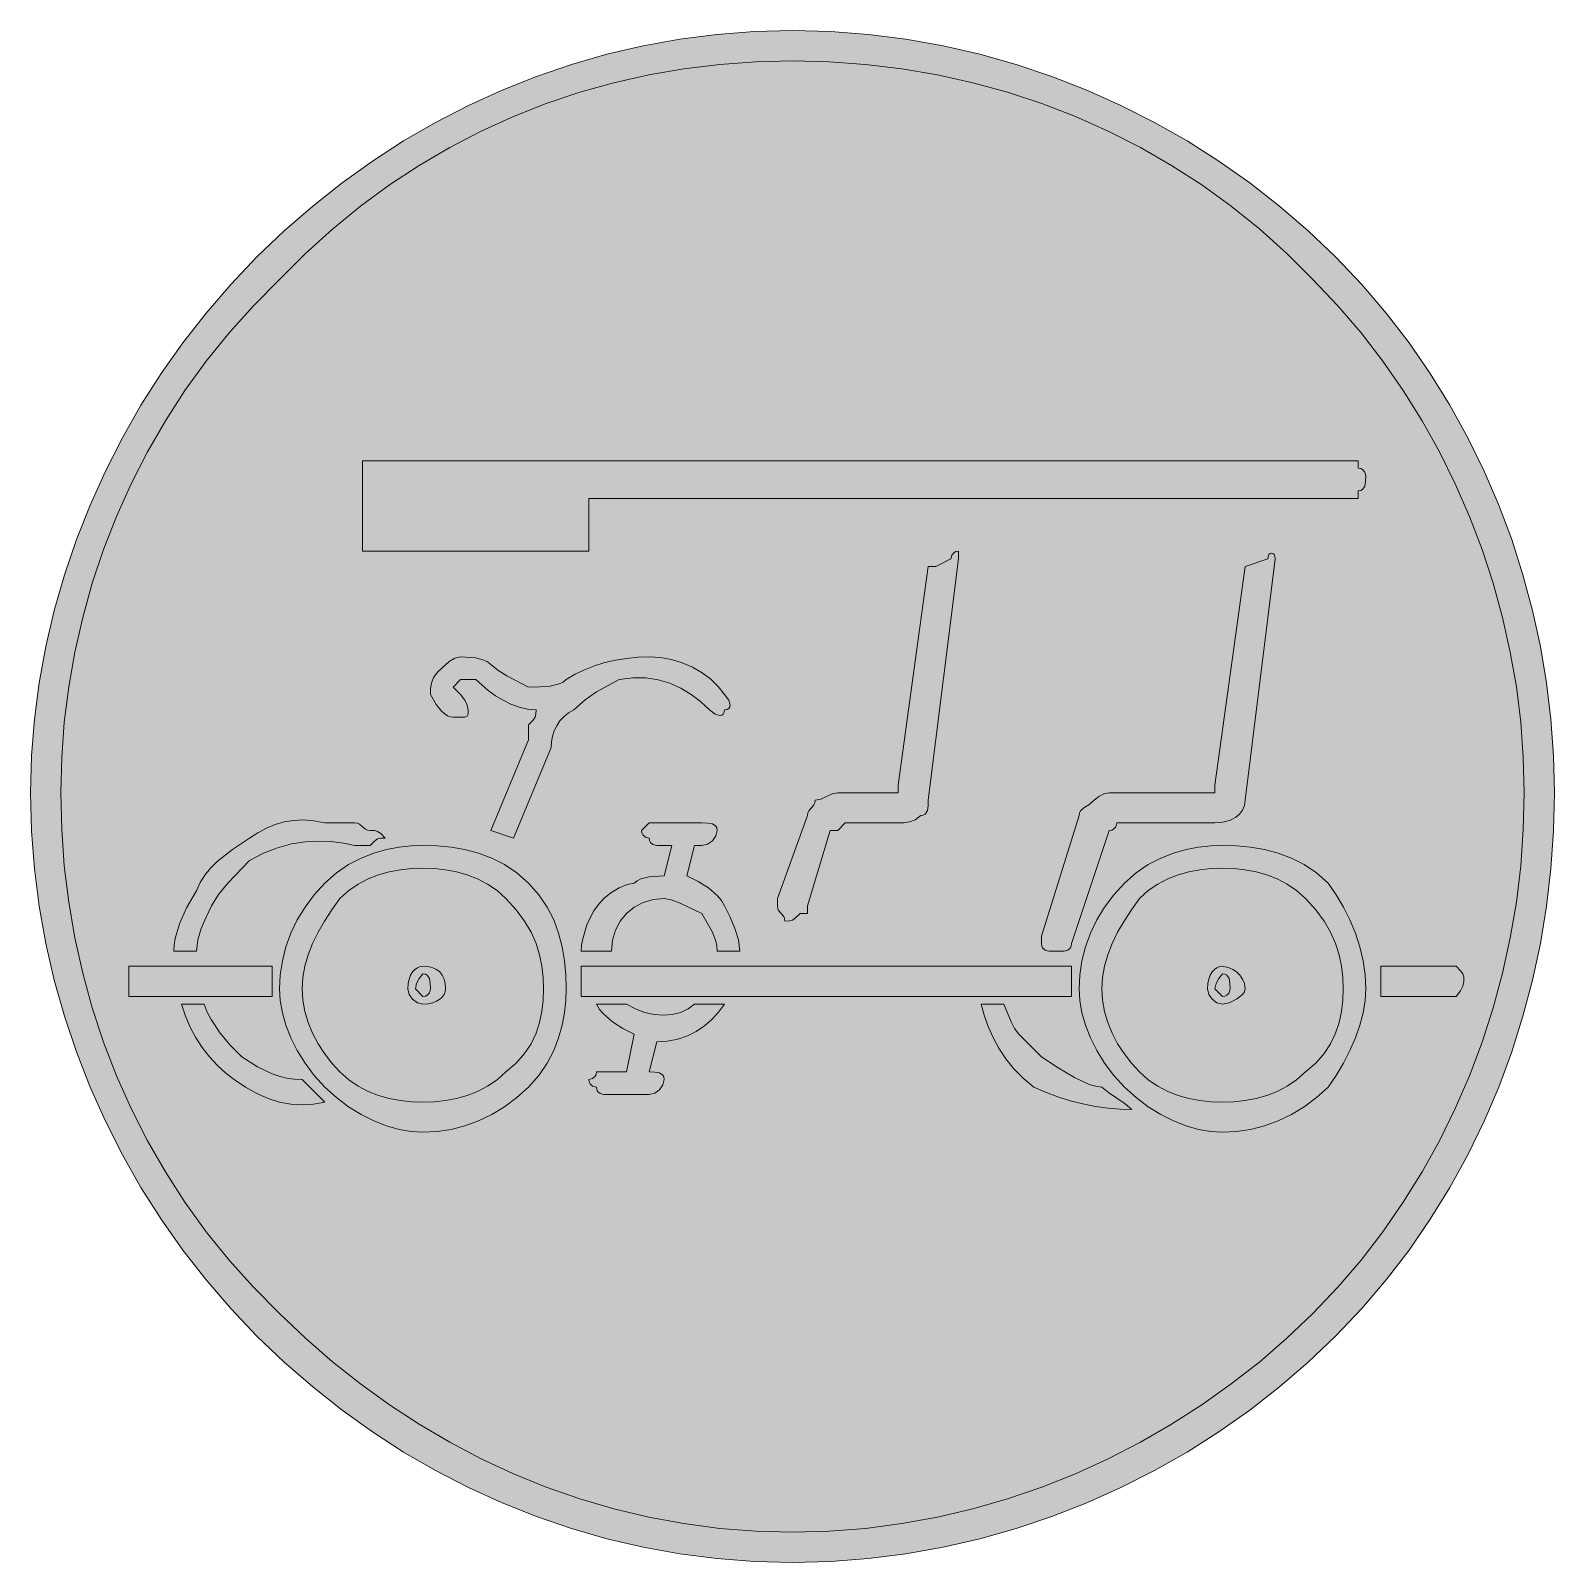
# Model space of a CAD drawing. Header units: metres. Extents: x 151 to 394, y 14 to 258.
import ezdxf

# ---------------------------------------------------------------- set-up
doc = ezdxf.new("R2010")
doc.units = ezdxf.units.M
for name, color, linetype, true_color in [('FILL_BLUE_0000FF', 7, 'Continuous', 0x0000ff), ('FILL_WHITE_FFFFFF', 7, 'Continuous', 0xffffff), ('STROKE_BLUE_0000FF', 7, 'Continuous', 0x0000ff), ('STROKE_WHITE_FFFFFF', 7, 'Continuous', 0xffffff)]:
    doc.layers.add(name, color=color, linetype=linetype, true_color=true_color)

msp = doc.modelspace()

# ---------------------------------------------------------------- hatches: boundary and pattern name
at = {"layer": 'FILL_BLUE_0000FF', "true_color": 0x0000ff}
h = msp.add_hatch(color=7, dxfattribs=at)
h.dxf.hatch_style = 1
h.paths.add_polyline_path([(388.81, 130.97), (388.39, 125.17), (387.7, 119.42), (386.74, 113.74), (385.51, 108.12), (384.01, 102.59), (382.26, 97.14), (380.25, 91.8), (377.99, 86.57), (375.47, 81.46), (372.71, 76.49), (369.71, 71.66), (366.47, 66.99), (363, 62.48), (359.29, 58.15), (355.35, 54), (351.2, 50.05), (346.87, 46.3), (342.36, 42.77), (337.69, 39.45), (332.86, 36.36), (327.89, 33.5), (322.78, 30.88), (317.55, 28.5), (312.21, 26.38), (306.76, 24.52), (301.23, 22.92), (295.61, 21.6), (289.93, 20.56), (284.18, 19.81), (278.38, 19.35), (272.55, 19.2), (266.73, 19.35), (260.97, 19.81), (255.28, 20.56), (249.67, 21.6), (244.15, 22.92), (238.72, 24.52), (233.38, 26.38), (228.15, 28.5), (223.03, 30.88), (218.03, 33.5), (213.16, 36.36), (208.42, 39.45), (203.83, 42.77), (199.38, 46.3), (195.08, 50.05), (190.95, 54), (186.8, 58.15), (182.91, 62.48), (179.27, 66.99), (175.89, 71.66), (172.78, 76.49), (169.92, 81.46), (167.33, 86.57), (165, 91.8), (162.94, 97.14), (161.15, 102.59), (159.63, 108.12), (158.38, 113.74), (157.41, 119.42), (156.71, 125.17), (156.29, 130.97), (156.15, 136.8), (156.29, 142.42), (156.71, 148.03), (157.41, 153.62), (158.38, 159.17), (159.63, 164.67), (161.15, 170.11), (162.94, 175.47), (165, 180.75), (167.33, 185.93), (169.92, 191), (172.78, 195.95), (175.89, 200.76), (179.27, 205.42), (182.91, 209.92), (186.8, 214.25), (190.95, 218.4), (195.08, 222.55), (199.38, 226.44), (203.83, 230.08), (208.42, 233.46), (213.16, 236.57), (218.03, 239.43), (223.03, 242.02), (228.15, 244.35), (233.38, 246.41), (238.72, 248.2), (244.15, 249.72), (249.67, 250.97), (255.28, 251.94), (260.97, 252.64), (266.73, 253.06), (272.55, 253.2), (278.38, 253.06), (284.18, 252.64), (289.93, 251.94), (295.61, 250.97), (301.23, 249.72), (306.76, 248.2), (312.21, 246.41), (317.55, 244.35), (322.78, 242.02), (327.89, 239.43), (332.86, 236.57), (337.69, 233.46), (342.36, 230.08), (346.87, 226.44), (351.2, 222.55), (355.35, 218.4), (359.29, 214.25), (363, 209.92), (366.47, 205.42), (369.71, 200.76), (372.71, 195.95), (375.47, 191), (377.99, 185.93), (380.25, 180.75), (382.26, 175.47), (384.01, 170.11), (385.51, 164.67), (386.74, 159.17), (387.7, 153.62), (388.39, 148.03), (388.81, 142.42), (388.95, 136.8), (388.81, 130.97)])
at = {"layer": 'FILL_WHITE_FFFFFF', "true_color": 0xffffff}
h = msp.add_hatch(color=7, dxfattribs=at)
h.dxf.hatch_style = 1
h.paths.add_polyline_path([(393.61, 130.74), (393.19, 124.72), (392.49, 118.75), (391.52, 112.84), (390.27, 107), (388.75, 101.24), (386.96, 95.57), (384.9, 90), (382.57, 84.55), (379.98, 79.21), (377.12, 74.02), (374.01, 68.96), (370.63, 64.06), (366.99, 59.33), (363.1, 54.77), (358.95, 50.4), (354.58, 46.24), (350.02, 42.31), (345.29, 38.61), (340.39, 35.16), (335.33, 31.95), (330.14, 28.99), (324.8, 26.29), (319.35, 23.85), (313.78, 21.68), (308.11, 19.78), (302.35, 18.16), (296.51, 16.82), (290.6, 15.77), (284.63, 15.01), (278.61, 14.55), (272.55, 14.4), (266.5, 14.55), (260.52, 15.01), (254.61, 15.77), (248.77, 16.82), (243.02, 18.16), (237.37, 19.78), (231.81, 21.68), (226.35, 23.85), (221.01, 26.29), (215.78, 28.99), (210.69, 31.95), (205.72, 35.16), (200.9, 38.61), (196.23, 42.31), (191.71, 46.24), (187.35, 50.4), (183.19, 54.77), (179.26, 59.33), (175.56, 64.06), (172.11, 68.96), (168.9, 74.02), (165.94, 79.21), (163.24, 84.55), (160.8, 90), (158.63, 95.57), (156.73, 101.24), (155.11, 107), (153.77, 112.84), (152.72, 118.75), (151.96, 124.72), (151.5, 130.74), (151.35, 136.8), (151.5, 142.65), (151.96, 148.48), (152.72, 154.29), (153.77, 160.07), (155.11, 165.79), (156.73, 171.46), (158.63, 177.05), (160.8, 182.55), (163.24, 187.95), (165.94, 193.25), (168.9, 198.42), (172.11, 203.46), (175.56, 208.34), (179.26, 213.07), (183.19, 217.63), (187.35, 222), (191.71, 226.16), (196.23, 230.09), (200.9, 233.79), (205.72, 237.24), (210.69, 240.45), (215.78, 243.41), (221.01, 246.11), (226.35, 248.55), (231.81, 250.72), (237.37, 252.62), (243.02, 254.24), (248.77, 255.58), (254.61, 256.63), (260.52, 257.39), (266.5, 257.85), (272.55, 258), (278.61, 257.85), (284.63, 257.39), (290.6, 256.63), (296.51, 255.58), (302.35, 254.24), (308.11, 252.62), (313.78, 250.72), (319.35, 248.55), (324.8, 246.11), (330.14, 243.41), (335.33, 240.45), (340.39, 237.24), (345.29, 233.79), (350.02, 230.09), (354.58, 226.16), (358.95, 222), (363.1, 217.63), (366.99, 213.07), (370.63, 208.34), (374.01, 203.46), (377.12, 198.42), (379.98, 193.25), (382.57, 187.95), (384.9, 182.55), (386.96, 177.05), (388.75, 171.46), (390.27, 165.79), (391.52, 160.07), (392.49, 154.29), (393.19, 148.48), (393.61, 142.65), (393.75, 136.8), (393.61, 130.74)])
h = msp.add_hatch(color=7, dxfattribs=at)
h.dxf.hatch_style = 1
h.paths.add_polyline_path([(240.15, 183.6), (240.15, 175.2), (204.15, 175.2), (204.15, 189.6), (361.35, 189.6), (362.55, 189.6), (362.55, 188.4), (362.95, 188.35), (363.24, 188.21), (363.6, 187.8), (363.75, 187.2), (363.73, 186.32), (363.6, 185.55), (363.24, 185.01), (362.95, 184.85), (362.55, 184.8), (362.55, 183.6), (361.35, 183.6), (240.15, 183.6)])
h = msp.add_hatch(color=7, dxfattribs=at)
h.dxf.hatch_style = 1
h.paths.add_polyline_path([(288.15, 136.8), (289.35, 136.8), (289.35, 138), (294.15, 172.8), (295.35, 172.8), (297.75, 174), (297.9, 174.6), (298.26, 175.01), (298.55, 175.15), (298.95, 175.2), (298.95, 174), (294.15, 135.6), (294.13, 134.72), (294, 133.95), (293.64, 133.41), (293.35, 133.25), (292.95, 133.2), (292.05, 132.51), (291.15, 132.15), (290.25, 132.02), (289.35, 132), (280.95, 132), (279.75, 130.8), (278.55, 130.8), (274.95, 118.8), (274.95, 117.6), (273.75, 117.6), (273.04, 116.91), (272.55, 116.55), (272.06, 116.42), (271.35, 116.4), (271.3, 116.8), (271.16, 117.11), (270.75, 117.6), (270.34, 118.09), (270.2, 118.4), (270.15, 118.8), (270.15, 120), (274.95, 133.2), (275, 133.6), (275.14, 133.91), (275.55, 134.4), (275.96, 134.89), (276.1, 135.2), (276.15, 135.6), (277.05, 135.79), (277.95, 136.2), (278.85, 136.61), (279.75, 136.8), (288.15, 136.8)])
h = msp.add_hatch(color=7, dxfattribs=at)
h.dxf.hatch_style = 1
h.paths.add_polyline_path([(324.15, 132), (324, 131.4), (323.64, 130.99), (323.35, 130.85), (322.95, 130.8), (316.95, 112.8), (316.9, 112.4), (316.76, 112.11), (316.35, 111.75), (315.75, 111.6), (313.35, 111.6), (312.75, 111.75), (312.34, 112.11), (312.2, 112.4), (312.15, 112.8), (312.15, 114), (318.15, 133.2), (318.2, 133.6), (318.36, 133.91), (318.9, 134.4), (319.67, 134.89), (320.55, 135.6), (321.3, 136.2), (322.07, 136.61), (322.95, 136.8), (338.55, 136.8), (339.75, 136.8), (339.75, 138), (344.55, 172.8), (348.15, 174), (348.2, 174.39), (348.34, 174.67), (348.53, 174.84), (348.75, 174.9), (348.97, 174.84), (349.16, 174.67), (349.3, 174.39), (349.35, 174), (344.55, 135.6), (344.44, 134.76), (344.14, 134.02), (343.66, 133.41), (343.05, 132.9), (342.32, 132.51), (341.51, 132.22), (340.65, 132.06), (339.75, 132), (324.15, 132)])
h = msp.add_hatch(color=7, dxfattribs=at)
h.dxf.hatch_style = 1
h.paths.add_polyline_path([(220.95, 154.8), (219.75, 154.8), (218.55, 153.6), (219.75, 152.4), (220.44, 151.52), (220.8, 150.75), (220.95, 150), (220.93, 149.31), (220.8, 148.95), (220.44, 148.82), (219.75, 148.8), (218.55, 148.8), (218.1, 148.86), (217.65, 149.02), (216.75, 149.7), (215.85, 150.82), (214.95, 152.4), (214.97, 153.3), (215.1, 154.2), (215.46, 155.1), (216.15, 156), (217.95, 157.65), (218.85, 158.19), (219.75, 158.4), (222.15, 158.25), (223.46, 157.89), (224.05, 157.6), (224.55, 157.2), (225.66, 156.3), (227.1, 155.4), (230.55, 153.6), (232.33, 153.62), (234, 153.75), (235.44, 154.11), (236.05, 154.4), (236.55, 154.8), (237.95, 155.64), (239.46, 156.37), (241.04, 156.99), (242.7, 157.5), (244.41, 157.89), (246.17, 158.17), (247.95, 158.34), (249.75, 158.4), (251.55, 158.29), (253.31, 157.97), (255.02, 157.45), (256.65, 156.75), (258.16, 155.88), (259.54, 154.86), (260.74, 153.69), (261.75, 152.4), (262.42, 151.52), (262.65, 150.75), (262.59, 150.44), (262.42, 150.21), (262.14, 150.05), (261.75, 150), (261.7, 149.61), (261.54, 149.32), (261.31, 149.16), (261, 149.1), (260.23, 149.32), (259.35, 150), (257.94, 151.29), (256.42, 152.44), (254.79, 153.42), (253.05, 154.2), (251.19, 154.76), (249.22, 155.06), (247.14, 155.09), (244.95, 154.8), (241.35, 152.85), (239.55, 151.59), (237.75, 150), (236.91, 149.5), (236.17, 148.89), (235.56, 148.21), (235.05, 147.45), (234.66, 146.64), (234.37, 145.78), (234.21, 144.9), (234.15, 144), (228.15, 129.6), (224.55, 130.8), (230.55, 145.2), (230.55, 147.6), (231.24, 148.31), (231.6, 148.8), (231.73, 149.29), (231.75, 150), (230.4, 150.11), (229.07, 150.41), (227.76, 150.89), (226.5, 151.5), (225.29, 152.23), (224.16, 153.04), (222.15, 154.8), (220.95, 154.8)])
h = msp.add_hatch(color=7, dxfattribs=at)
h.dxf.hatch_style = 1
h.paths.add_polyline_path([(201.1, 128.79), (199.14, 129.04), (197.11, 129.12), (195, 129), (192.84, 128.66), (190.63, 128.06), (188.4, 127.19), (186.15, 126), (182.7, 122.4), (181.26, 120.6), (180.15, 118.8), (179.27, 117), (178.5, 115.2), (177.96, 113.4), (177.75, 111.6), (174.15, 111.6), (174.21, 112.55), (174.37, 113.61), (175.05, 115.95), (176.17, 118.52), (177.75, 121.2), (178.31, 122.5), (179.06, 123.69), (179.99, 124.81), (181.05, 125.85), (183.49, 127.78), (186.15, 129.6), (187.5, 130.44), (188.87, 131.16), (190.26, 131.73), (191.7, 132.15), (193.19, 132.4), (194.76, 132.47), (196.4, 132.34), (198.15, 132), (202.95, 132), (203.35, 131.95), (203.66, 131.81), (204.15, 131.4), (204.64, 130.99), (204.95, 130.85), (205.35, 130.8), (206.06, 130.78), (206.55, 130.65), (207.04, 130.29), (207.75, 129.6), (207.04, 129.58), (206.55, 129.45), (206.06, 129.09), (205.35, 128.4), (202.95, 128.4), (201.1, 128.79)])
h = msp.add_hatch(color=7, dxfattribs=at)
h.dxf.hatch_style = 1
h.paths.add_polyline_path([(257.53, 122.68), (259.2, 121.65), (260.64, 120.39), (261.25, 119.65), (261.75, 118.8), (262.63, 117), (263.4, 115.2), (263.94, 113.4), (264.15, 111.6), (260.55, 111.6), (260.5, 112.45), (260.34, 113.21), (259.8, 114.6), (258.15, 117.6), (254.7, 119.25), (253.26, 119.79), (252.15, 120), (250.41, 119.84), (248.81, 119.36), (247.38, 118.61), (246.15, 117.6), (245.14, 116.37), (244.39, 114.94), (243.91, 113.34), (243.75, 111.6), (238.95, 111.6), (239.01, 112.55), (239.17, 113.59), (239.85, 115.8), (240.36, 116.92), (240.97, 118.01), (241.71, 119.05), (242.55, 120), (243.64, 120.88), (244.95, 121.65), (246.26, 122.19), (247.35, 122.4), (247.85, 122.8), (248.44, 123.09), (249.75, 123.45), (252.15, 123.6), (253.35, 128.4), (250.95, 128.4), (250.35, 128.55), (249.94, 128.91), (249.8, 129.2), (249.75, 129.6), (249.15, 129.75), (248.74, 130.11), (248.6, 130.4), (248.55, 130.8), (249.75, 132), (250.95, 132), (258.15, 132), (259.03, 131.98), (259.8, 131.85), (260.34, 131.49), (260.5, 131.2), (260.55, 130.8), (260.34, 129.92), (259.8, 129.15), (259.03, 128.61), (258.15, 128.4), (256.95, 128.4), (255.75, 123.6), (257.53, 122.68)])
h = msp.add_hatch(color=7, dxfattribs=at)
h.dxf.hatch_style = 1
h.paths.add_polyline_path([(236.29, 101.81), (235.92, 99.82), (235.35, 97.8), (234.56, 95.78), (233.51, 93.79), (232.19, 91.85), (230.55, 90), (228.7, 88.31), (226.74, 86.85), (224.71, 85.61), (222.6, 84.6), (220.44, 83.81), (218.23, 83.25), (216, 82.91), (213.75, 82.8), (211.9, 82.91), (209.96, 83.25), (207.97, 83.81), (205.95, 84.6), (203.93, 85.61), (201.94, 86.85), (200, 88.31), (198.15, 90), (196.46, 91.85), (195, 93.79), (193.76, 95.78), (192.75, 97.8), (191.96, 99.82), (191.4, 101.81), (191.06, 103.75), (190.95, 105.6), (191.06, 107.85), (191.4, 110.08), (191.96, 112.29), (192.75, 114.45), (193.76, 116.56), (195, 118.59), (196.46, 120.55), (198.15, 122.4), (200, 124.04), (201.94, 125.36), (203.93, 126.41), (205.95, 127.2), (207.97, 127.77), (209.96, 128.14), (211.9, 128.34), (213.75, 128.4), (216, 128.34), (218.23, 128.14), (220.44, 127.77), (222.6, 127.2), (224.71, 126.41), (226.74, 125.36), (228.7, 124.04), (230.55, 122.4), (232.19, 120.55), (233.51, 118.59), (234.56, 116.56), (235.35, 114.45), (235.92, 112.29), (236.29, 110.08), (236.49, 107.85), (236.55, 105.6), (236.49, 103.75), (236.29, 101.81)])
h.paths.add_polyline_path([(232.69, 109.2), (232.32, 111), (231.75, 112.8), (230.96, 114.6), (229.91, 116.4), (228.59, 118.2), (226.95, 120), (225.55, 121.24), (224.04, 122.27), (222.46, 123.1), (220.8, 123.75), (219.09, 124.23), (217.33, 124.56), (215.55, 124.74), (213.75, 124.8), (211.95, 124.74), (210.17, 124.56), (208.41, 124.23), (206.7, 123.75), (205.04, 123.1), (203.46, 122.27), (201.95, 121.24), (200.55, 120), (199.26, 118.2), (198.09, 116.4), (197.07, 114.6), (196.2, 112.8), (195.5, 111), (194.98, 109.2), (194.66, 107.4), (194.55, 105.6), (194.66, 103.8), (194.98, 102.02), (195.5, 100.26), (196.2, 98.55), (197.07, 96.89), (198.09, 95.31), (199.26, 93.8), (200.55, 92.4), (201.95, 91.16), (203.46, 90.13), (205.04, 89.3), (206.7, 88.65), (208.41, 88.17), (210.17, 87.84), (211.95, 87.66), (213.75, 87.6), (215.55, 87.66), (217.33, 87.84), (219.09, 88.17), (220.8, 88.65), (222.46, 89.3), (224.04, 90.13), (225.55, 91.16), (226.95, 92.4), (228.59, 93.8), (229.91, 95.31), (230.96, 96.89), (231.75, 98.55), (232.32, 100.26), (232.69, 102.02), (232.89, 103.8), (232.95, 105.6), (232.89, 107.4), (232.69, 109.2)], flags=16)
h = msp.add_hatch(color=7, dxfattribs=at)
h.dxf.hatch_style = 1
h.paths.add_polyline_path([(363.32, 101.81), (362.8, 99.82), (362.1, 97.8), (361.23, 95.78), (360.21, 93.79), (359.04, 91.85), (357.75, 90), (355.9, 88.31), (353.94, 86.85), (351.91, 85.61), (349.8, 84.6), (347.64, 83.81), (345.43, 83.25), (343.2, 82.91), (340.95, 82.8), (339.1, 82.91), (337.16, 83.25), (335.17, 83.81), (333.15, 84.6), (331.13, 85.61), (329.14, 86.85), (327.2, 88.31), (325.35, 90), (323.66, 91.85), (322.2, 93.79), (320.96, 95.78), (319.95, 97.8), (319.16, 99.82), (318.6, 101.81), (318.26, 103.75), (318.15, 105.6), (318.26, 107.85), (318.6, 110.08), (319.16, 112.29), (319.95, 114.45), (320.96, 116.56), (322.2, 118.59), (323.66, 120.55), (325.35, 122.4), (327.2, 124.04), (329.14, 125.36), (331.13, 126.41), (333.15, 127.2), (335.17, 127.77), (337.16, 128.14), (339.1, 128.34), (340.95, 128.4), (343.2, 128.34), (345.43, 128.14), (347.64, 127.77), (349.8, 127.2), (351.91, 126.41), (353.94, 125.36), (355.9, 124.04), (357.75, 122.4), (359.04, 120.55), (360.21, 118.59), (361.23, 116.56), (362.1, 114.45), (362.8, 112.29), (363.32, 110.08), (363.64, 107.85), (363.75, 105.6), (363.64, 103.75), (363.32, 101.81)])
h.paths.add_polyline_path([(359.89, 109.2), (359.52, 111), (358.95, 112.8), (358.16, 114.6), (357.11, 116.4), (355.79, 118.2), (354.15, 120), (352.75, 121.24), (351.24, 122.27), (349.66, 123.1), (348, 123.75), (346.29, 124.23), (344.53, 124.56), (342.75, 124.74), (340.95, 124.8), (339.15, 124.74), (337.37, 124.56), (335.61, 124.23), (333.9, 123.75), (332.24, 123.1), (330.66, 122.27), (329.15, 121.24), (327.75, 120), (326.46, 118.2), (325.29, 116.4), (324.27, 114.6), (323.4, 112.8), (322.7, 111), (322.18, 109.2), (321.86, 107.4), (321.75, 105.6), (321.86, 103.8), (322.18, 102.02), (322.7, 100.26), (323.4, 98.55), (324.27, 96.89), (325.29, 95.31), (326.46, 93.8), (327.75, 92.4), (329.15, 91.16), (330.66, 90.13), (332.24, 89.3), (333.9, 88.65), (335.61, 88.17), (337.37, 87.84), (339.15, 87.66), (340.95, 87.6), (342.75, 87.66), (344.53, 87.84), (346.29, 88.17), (348, 88.65), (349.66, 89.3), (351.24, 90.13), (352.75, 91.16), (354.15, 92.4), (355.79, 93.8), (357.11, 95.31), (358.16, 96.89), (358.95, 98.55), (359.52, 100.26), (359.89, 102.02), (360.09, 103.8), (360.15, 105.6), (360.09, 107.4), (359.89, 109.2)], flags=16)
h = msp.add_hatch(color=7, dxfattribs=at)
h.dxf.hatch_style = 1
h.paths.add_polyline_path([(189.75, 104.4), (169.35, 104.4), (168.15, 104.4), (166.95, 104.4), (166.95, 106.8), (166.95, 109.2), (169.35, 109.2), (189.75, 109.2), (189.75, 104.4)])
h = msp.add_hatch(color=7, dxfattribs=at)
h.dxf.hatch_style = 1
h.paths.add_polyline_path([(217.12, 104.72), (216.84, 104.31), (216.45, 103.95), (215.94, 103.64), (215.32, 103.41), (214.59, 103.25), (213.75, 103.2), (212.87, 103.41), (212.1, 103.95), (211.56, 104.72), (211.35, 105.6), (211.4, 106.44), (211.56, 107.17), (211.79, 107.79), (212.1, 108.3), (212.46, 108.69), (212.87, 108.97), (213.3, 109.14), (213.75, 109.2), (214.59, 109.14), (215.32, 108.97), (215.94, 108.69), (216.45, 108.3), (216.84, 107.79), (217.12, 107.17), (217.29, 106.44), (217.35, 105.6), (217.29, 105.15), (217.12, 104.72)])
h.paths.add_polyline_path([(214.8, 107.25), (214.44, 107.79), (214.15, 107.95), (213.75, 108), (213.15, 107.25), (212.74, 106.48), (212.55, 105.6), (213.75, 104.4), (214.15, 104.45), (214.44, 104.59), (214.8, 105), (214.95, 105.6), (214.93, 106.48), (214.8, 107.25)], flags=16)
h = msp.add_hatch(color=7, dxfattribs=at)
h.dxf.hatch_style = 1
h.paths.add_polyline_path([(316.95, 104.4), (238.95, 104.4), (238.95, 109.2), (316.95, 109.2), (316.95, 104.4)])
h = msp.add_hatch(color=7, dxfattribs=at)
h.dxf.hatch_style = 1
h.paths.add_polyline_path([(344.16, 104.72), (343.2, 103.95), (342.02, 103.41), (340.95, 103.2), (340.07, 103.41), (339.3, 103.95), (338.76, 104.72), (338.55, 105.6), (338.6, 106.44), (338.76, 107.17), (338.99, 107.79), (339.3, 108.3), (339.66, 108.69), (340.07, 108.97), (340.5, 109.14), (340.95, 109.2), (342.02, 108.97), (342.62, 108.69), (343.2, 108.3), (343.73, 107.79), (344.16, 107.17), (344.44, 106.44), (344.55, 105.6), (344.44, 105.15), (344.16, 104.72)])
h.paths.add_polyline_path([(342, 107.25), (341.64, 107.79), (341.35, 107.95), (340.95, 108), (340.35, 107.25), (339.94, 106.48), (339.75, 105.6), (340.95, 104.4), (341.35, 104.45), (341.64, 104.59), (342, 105), (342.15, 105.6), (342.13, 106.48), (342, 107.25)], flags=16)
h = msp.add_hatch(color=7, dxfattribs=at)
h.dxf.hatch_style = 1
h.paths.add_polyline_path([(375.75, 109.2), (378.15, 109.2), (378.84, 108.49), (379.2, 108), (379.33, 107.51), (379.35, 106.8), (379.2, 106.05), (378.84, 105.28), (378.15, 104.4), (376.95, 104.4), (375.75, 104.4), (366.15, 104.4), (366.15, 109.2), (375.75, 109.2)])
h = msp.add_hatch(color=7, dxfattribs=at)
h.dxf.hatch_style = 1
h.paths.add_polyline_path([(198.15, 87.6), (196.35, 87.26), (194.55, 87.15), (192.75, 87.26), (190.95, 87.6), (189.15, 88.16), (187.35, 88.95), (185.55, 89.96), (183.75, 91.2), (182.4, 92.21), (181.09, 93.41), (179.83, 94.79), (178.65, 96.3), (177.59, 97.93), (176.66, 99.64), (175.91, 101.4), (175.35, 103.2), (178.95, 103.2), (179.45, 101.9), (180.06, 100.71), (181.5, 98.55), (183.17, 96.62), (184.95, 94.8), (187.46, 93.22), (189.75, 92.1), (190.88, 91.71), (192.04, 91.42), (193.25, 91.26), (194.55, 91.2), (198.15, 87.6)])
h = msp.add_hatch(color=7, dxfattribs=at)
h.dxf.hatch_style = 1
h.paths.add_polyline_path([(260.79, 101.91), (259.72, 100.74), (258.54, 99.72), (257.25, 98.85), (255.84, 98.15), (254.32, 97.63), (252.69, 97.31), (250.95, 97.2), (249.75, 92.4), (250.63, 92.38), (251.4, 92.25), (251.94, 91.89), (252.1, 91.6), (252.15, 91.2), (251.94, 90.32), (251.4, 89.55), (250.63, 89.01), (249.75, 88.8), (242.55, 88.8), (241.95, 88.95), (241.54, 89.31), (241.4, 89.6), (241.35, 90), (240.75, 90.15), (240.34, 90.51), (240.2, 90.8), (240.15, 91.2), (240.75, 91.35), (241.16, 91.71), (241.3, 92), (241.35, 92.4), (242.55, 92.4), (246.15, 92.4), (247.35, 98.4), (245.57, 99.32), (243.9, 100.35), (242.46, 101.61), (241.85, 102.35), (241.35, 103.2), (246.15, 103.2), (247.55, 102.41), (249.02, 101.85), (250.52, 101.51), (252, 101.4), (253.43, 101.51), (254.76, 101.85), (255.94, 102.41), (256.95, 103.2), (261.75, 103.2), (260.79, 101.91)])
h = msp.add_hatch(color=7, dxfattribs=at)
h.dxf.hatch_style = 1
h.paths.add_polyline_path([(306.15, 103.2), (307.35, 100.35), (307.84, 99.32), (308.55, 98.4), (312.15, 94.8), (314.83, 93.04), (317.4, 91.5), (319.74, 90.41), (320.8, 90.11), (321.75, 90), (322.84, 89.1), (324.15, 88.2), (325.46, 87.3), (326.55, 86.4), (324.7, 86.46), (322.76, 86.62), (320.77, 86.91), (318.75, 87.3), (316.73, 87.81), (314.74, 88.43), (312.8, 89.16), (310.95, 90), (309.26, 91.4), (307.78, 92.91), (306.5, 94.49), (305.4, 96.15), (304.47, 97.86), (303.69, 99.62), (303.06, 101.4), (302.55, 103.2), (306.15, 103.2)])

# ---------------------------------------------------------------- linework, layer by layer
at = {"layer": 'FILL_BLUE_0000FF', "lineweight": 0, "true_color": 0x0000ff}
msp.add_lwpolyline([(388.81, 130.97), (388.39, 125.17), (387.7, 119.42), (386.74, 113.74), (385.51, 108.12), (384.01, 102.59), (382.26, 97.14), (380.25, 91.8), (377.99, 86.57), (375.47, 81.46), (372.71, 76.49), (369.71, 71.66), (366.47, 66.99), (363, 62.48), (359.29, 58.15), (355.35, 54), (351.2, 50.05), (346.87, 46.3), (342.36, 42.77), (337.69, 39.45), (332.86, 36.36), (327.89, 33.5), (322.78, 30.88), (317.55, 28.5), (312.21, 26.38), (306.76, 24.52), (301.23, 22.92), (295.61, 21.6), (289.93, 20.56), (284.18, 19.81), (278.38, 19.35), (272.55, 19.2), (266.73, 19.35), (260.97, 19.81), (255.28, 20.56), (249.67, 21.6), (244.15, 22.92), (238.72, 24.52), (233.38, 26.38), (228.15, 28.5), (223.03, 30.88), (218.03, 33.5), (213.16, 36.36), (208.42, 39.45), (203.83, 42.77), (199.38, 46.3), (195.08, 50.05), (190.95, 54), (186.8, 58.15), (182.91, 62.48), (179.27, 66.99), (175.89, 71.66), (172.78, 76.49), (169.92, 81.46), (167.33, 86.57), (165, 91.8), (162.94, 97.14), (161.15, 102.59), (159.63, 108.12), (158.38, 113.74), (157.41, 119.42), (156.71, 125.17), (156.29, 130.97), (156.15, 136.8), (156.29, 142.42), (156.71, 148.03), (157.41, 153.62), (158.38, 159.17), (159.63, 164.67), (161.15, 170.11), (162.94, 175.47), (165, 180.75), (167.33, 185.93), (169.92, 191), (172.78, 195.95), (175.89, 200.76), (179.27, 205.42), (182.91, 209.92), (186.8, 214.25), (190.95, 218.4), (195.08, 222.55), (199.38, 226.44), (203.83, 230.08), (208.42, 233.46), (213.16, 236.57), (218.03, 239.43), (223.03, 242.02), (228.15, 244.35), (233.38, 246.41), (238.72, 248.2), (244.15, 249.72), (249.67, 250.97), (255.28, 251.94), (260.97, 252.64), (266.73, 253.06), (272.55, 253.2), (278.38, 253.06), (284.18, 252.64), (289.93, 251.94), (295.61, 250.97), (301.23, 249.72), (306.76, 248.2), (312.21, 246.41), (317.55, 244.35), (322.78, 242.02), (327.89, 239.43), (332.86, 236.57), (337.69, 233.46), (342.36, 230.08), (346.87, 226.44), (351.2, 222.55), (355.35, 218.4), (359.29, 214.25), (363, 209.92), (366.47, 205.42), (369.71, 200.76), (372.71, 195.95), (375.47, 191), (377.99, 185.93), (380.25, 180.75), (382.26, 175.47), (384.01, 170.11), (385.51, 164.67), (386.74, 159.17), (387.7, 153.62), (388.39, 148.03), (388.81, 142.42), (388.95, 136.8)], close=True, dxfattribs=at)
at = {"layer": 'FILL_WHITE_FFFFFF', "lineweight": 0, "true_color": 0xffffff}
for points in [[(393.61, 130.74), (393.19, 124.72), (392.49, 118.75), (391.52, 112.84), (390.27, 107), (388.75, 101.24), (386.96, 95.57), (384.9, 90), (382.57, 84.55), (379.98, 79.21), (377.12, 74.02), (374.01, 68.96), (370.63, 64.06), (366.99, 59.33), (363.1, 54.77), (358.95, 50.4), (354.58, 46.24), (350.02, 42.31), (345.29, 38.61), (340.39, 35.16), (335.33, 31.95), (330.14, 28.99), (324.8, 26.29), (319.35, 23.85), (313.78, 21.68), (308.11, 19.78), (302.35, 18.16), (296.51, 16.82), (290.6, 15.77), (284.63, 15.01), (278.61, 14.55), (272.55, 14.4), (266.5, 14.55), (260.52, 15.01), (254.61, 15.77), (248.77, 16.82), (243.02, 18.16), (237.37, 19.78), (231.81, 21.68), (226.35, 23.85), (221.01, 26.29), (215.78, 28.99), (210.69, 31.95), (205.72, 35.16), (200.9, 38.61), (196.23, 42.31), (191.71, 46.24), (187.35, 50.4), (183.19, 54.77), (179.26, 59.33), (175.56, 64.06), (172.11, 68.96), (168.9, 74.02), (165.94, 79.21), (163.24, 84.55), (160.8, 90), (158.63, 95.57), (156.73, 101.24), (155.11, 107), (153.77, 112.84), (152.72, 118.75), (151.96, 124.72), (151.5, 130.74), (151.35, 136.8), (151.5, 142.65), (151.96, 148.48), (152.72, 154.29), (153.77, 160.07), (155.11, 165.79), (156.73, 171.46), (158.63, 177.05), (160.8, 182.55), (163.24, 187.95), (165.94, 193.25), (168.9, 198.42), (172.11, 203.46), (175.56, 208.34), (179.26, 213.07), (183.19, 217.63), (187.35, 222), (191.71, 226.16), (196.23, 230.09), (200.9, 233.79), (205.72, 237.24), (210.69, 240.45), (215.78, 243.41), (221.01, 246.11), (226.35, 248.55), (231.81, 250.72), (237.37, 252.62), (243.02, 254.24), (248.77, 255.58), (254.61, 256.63), (260.52, 257.39), (266.5, 257.85), (272.55, 258), (278.61, 257.85), (284.63, 257.39), (290.6, 256.63), (296.51, 255.58), (302.35, 254.24), (308.11, 252.62), (313.78, 250.72), (319.35, 248.55), (324.8, 246.11), (330.14, 243.41), (335.33, 240.45), (340.39, 237.24), (345.29, 233.79), (350.02, 230.09), (354.58, 226.16), (358.95, 222), (363.1, 217.63), (366.99, 213.07), (370.63, 208.34), (374.01, 203.46), (377.12, 198.42), (379.98, 193.25), (382.57, 187.95), (384.9, 182.55), (386.96, 177.05), (388.75, 171.46), (390.27, 165.79), (391.52, 160.07), (392.49, 154.29), (393.19, 148.48), (393.61, 142.65), (393.75, 136.8)], [(240.15, 183.6), (240.15, 175.2), (204.15, 175.2), (204.15, 189.6), (361.35, 189.6), (362.55, 189.6), (362.55, 188.4), (362.95, 188.35), (363.24, 188.21), (363.6, 187.8), (363.75, 187.2), (363.73, 186.32), (363.6, 185.55), (363.24, 185.01), (362.95, 184.85), (362.55, 184.8), (362.55, 183.6), (361.35, 183.6)], [(288.15, 136.8), (289.35, 136.8), (289.35, 138), (294.15, 172.8), (295.35, 172.8), (297.75, 174), (297.9, 174.6), (298.26, 175.01), (298.55, 175.15), (298.95, 175.2), (298.95, 174), (294.15, 135.6), (294.13, 134.72), (294, 133.95), (293.64, 133.41), (293.35, 133.25), (292.95, 133.2), (292.05, 132.51), (291.15, 132.15), (290.25, 132.02), (289.35, 132), (280.95, 132), (279.75, 130.8), (278.55, 130.8), (274.95, 118.8), (274.95, 117.6), (273.75, 117.6), (273.04, 116.91), (272.55, 116.55), (272.06, 116.42), (271.35, 116.4), (271.3, 116.8), (271.16, 117.11), (270.75, 117.6), (270.34, 118.09), (270.2, 118.4), (270.15, 118.8), (270.15, 120), (274.95, 133.2), (275, 133.6), (275.14, 133.91), (275.55, 134.4), (275.96, 134.89), (276.1, 135.2), (276.15, 135.6), (277.05, 135.79), (277.95, 136.2), (278.85, 136.61), (279.75, 136.8)], [(324.15, 132), (324, 131.4), (323.64, 130.99), (323.35, 130.85), (322.95, 130.8), (316.95, 112.8), (316.9, 112.4), (316.76, 112.11), (316.35, 111.75), (315.75, 111.6), (313.35, 111.6), (312.75, 111.75), (312.34, 112.11), (312.2, 112.4), (312.15, 112.8), (312.15, 114), (318.15, 133.2), (318.2, 133.6), (318.36, 133.91), (318.9, 134.4), (319.67, 134.89), (320.55, 135.6), (321.3, 136.2), (322.07, 136.61), (322.95, 136.8), (338.55, 136.8), (339.75, 136.8), (339.75, 138), (344.55, 172.8), (348.15, 174), (348.2, 174.39), (348.34, 174.67), (348.53, 174.84), (348.75, 174.9), (348.97, 174.84), (349.16, 174.67), (349.3, 174.39), (349.35, 174), (344.55, 135.6), (344.44, 134.76), (344.14, 134.02), (343.66, 133.41), (343.05, 132.9), (342.32, 132.51), (341.51, 132.22), (340.65, 132.06), (339.75, 132)], [(220.95, 154.8), (219.75, 154.8), (218.55, 153.6), (219.75, 152.4), (220.44, 151.52), (220.8, 150.75), (220.95, 150), (220.93, 149.31), (220.8, 148.95), (220.44, 148.82), (219.75, 148.8), (218.55, 148.8), (218.1, 148.86), (217.65, 149.02), (216.75, 149.7), (215.85, 150.82), (214.95, 152.4), (214.97, 153.3), (215.1, 154.2), (215.46, 155.1), (216.15, 156), (217.95, 157.65), (218.85, 158.19), (219.75, 158.4), (222.15, 158.25), (223.46, 157.89), (224.05, 157.6), (224.55, 157.2), (225.66, 156.3), (227.1, 155.4), (230.55, 153.6), (232.33, 153.62), (234, 153.75), (235.44, 154.11), (236.05, 154.4), (236.55, 154.8), (237.95, 155.64), (239.46, 156.37), (241.04, 156.99), (242.7, 157.5), (244.41, 157.89), (246.17, 158.17), (247.95, 158.34), (249.75, 158.4), (251.55, 158.29), (253.31, 157.97), (255.02, 157.45), (256.65, 156.75), (258.16, 155.88), (259.54, 154.86), (260.74, 153.69), (261.75, 152.4), (262.42, 151.52), (262.65, 150.75), (262.59, 150.44), (262.42, 150.21), (262.14, 150.05), (261.75, 150), (261.7, 149.61), (261.54, 149.32), (261.31, 149.16), (261, 149.1), (260.23, 149.32), (259.35, 150), (257.94, 151.29), (256.42, 152.44), (254.79, 153.42), (253.05, 154.2), (251.19, 154.76), (249.22, 155.06), (247.14, 155.09), (244.95, 154.8), (241.35, 152.85), (239.55, 151.59), (237.75, 150), (236.91, 149.5), (236.17, 148.89), (235.56, 148.21), (235.05, 147.45), (234.66, 146.64), (234.37, 145.78), (234.21, 144.9), (234.15, 144), (228.15, 129.6), (224.55, 130.8), (230.55, 145.2), (230.55, 147.6), (231.24, 148.31), (231.6, 148.8), (231.73, 149.29), (231.75, 150), (230.4, 150.11), (229.07, 150.41), (227.76, 150.89), (226.5, 151.5), (225.29, 152.23), (224.16, 153.04), (222.15, 154.8)], [(201.1, 128.79), (199.14, 129.04), (197.11, 129.12), (195, 129), (192.84, 128.66), (190.63, 128.06), (188.4, 127.19), (186.15, 126), (182.7, 122.4), (181.26, 120.6), (180.15, 118.8), (179.27, 117), (178.5, 115.2), (177.96, 113.4), (177.75, 111.6), (174.15, 111.6), (174.21, 112.55), (174.37, 113.61), (175.05, 115.95), (176.17, 118.52), (177.75, 121.2), (178.31, 122.5), (179.06, 123.69), (179.99, 124.81), (181.05, 125.85), (183.49, 127.78), (186.15, 129.6), (187.5, 130.44), (188.87, 131.16), (190.26, 131.73), (191.7, 132.15), (193.19, 132.4), (194.76, 132.47), (196.4, 132.34), (198.15, 132), (202.95, 132), (203.35, 131.95), (203.66, 131.81), (204.15, 131.4), (204.64, 130.99), (204.95, 130.85), (205.35, 130.8), (206.06, 130.78), (206.55, 130.65), (207.04, 130.29), (207.75, 129.6), (207.04, 129.58), (206.55, 129.45), (206.06, 129.09), (205.35, 128.4), (202.95, 128.4)], [(257.53, 122.68), (259.2, 121.65), (260.64, 120.39), (261.25, 119.65), (261.75, 118.8), (262.63, 117), (263.4, 115.2), (263.94, 113.4), (264.15, 111.6), (260.55, 111.6), (260.5, 112.45), (260.34, 113.21), (259.8, 114.6), (258.15, 117.6), (254.7, 119.25), (253.26, 119.79), (252.15, 120), (250.41, 119.84), (248.81, 119.36), (247.38, 118.61), (246.15, 117.6), (245.14, 116.37), (244.39, 114.94), (243.91, 113.34), (243.75, 111.6), (238.95, 111.6), (239.01, 112.55), (239.17, 113.59), (239.85, 115.8), (240.36, 116.92), (240.97, 118.01), (241.71, 119.05), (242.55, 120), (243.64, 120.88), (244.95, 121.65), (246.26, 122.19), (247.35, 122.4), (247.85, 122.8), (248.44, 123.09), (249.75, 123.45), (252.15, 123.6), (253.35, 128.4), (250.95, 128.4), (250.35, 128.55), (249.94, 128.91), (249.8, 129.2), (249.75, 129.6), (249.15, 129.75), (248.74, 130.11), (248.6, 130.4), (248.55, 130.8), (249.75, 132), (250.95, 132), (258.15, 132), (259.03, 131.98), (259.8, 131.85), (260.34, 131.49), (260.5, 131.2), (260.55, 130.8), (260.34, 129.92), (259.8, 129.15), (259.03, 128.61), (258.15, 128.4), (256.95, 128.4), (255.75, 123.6)], [(236.29, 101.81), (235.92, 99.82), (235.35, 97.8), (234.56, 95.78), (233.51, 93.79), (232.19, 91.85), (230.55, 90), (228.7, 88.31), (226.74, 86.85), (224.71, 85.61), (222.6, 84.6), (220.44, 83.81), (218.23, 83.25), (216, 82.91), (213.75, 82.8), (211.9, 82.91), (209.96, 83.25), (207.97, 83.81), (205.95, 84.6), (203.93, 85.61), (201.94, 86.85), (200, 88.31), (198.15, 90), (196.46, 91.85), (195, 93.79), (193.76, 95.78), (192.75, 97.8), (191.96, 99.82), (191.4, 101.81), (191.06, 103.75), (190.95, 105.6), (191.06, 107.85), (191.4, 110.08), (191.96, 112.29), (192.75, 114.45), (193.76, 116.56), (195, 118.59), (196.46, 120.55), (198.15, 122.4), (200, 124.04), (201.94, 125.36), (203.93, 126.41), (205.95, 127.2), (207.97, 127.77), (209.96, 128.14), (211.9, 128.34), (213.75, 128.4), (216, 128.34), (218.23, 128.14), (220.44, 127.77), (222.6, 127.2), (224.71, 126.41), (226.74, 125.36), (228.7, 124.04), (230.55, 122.4), (232.19, 120.55), (233.51, 118.59), (234.56, 116.56), (235.35, 114.45), (235.92, 112.29), (236.29, 110.08), (236.49, 107.85), (236.55, 105.6), (236.49, 103.75)], [(363.32, 101.81), (362.8, 99.82), (362.1, 97.8), (361.23, 95.78), (360.21, 93.79), (359.04, 91.85), (357.75, 90), (355.9, 88.31), (353.94, 86.85), (351.91, 85.61), (349.8, 84.6), (347.64, 83.81), (345.43, 83.25), (343.2, 82.91), (340.95, 82.8), (339.1, 82.91), (337.16, 83.25), (335.17, 83.81), (333.15, 84.6), (331.13, 85.61), (329.14, 86.85), (327.2, 88.31), (325.35, 90), (323.66, 91.85), (322.2, 93.79), (320.96, 95.78), (319.95, 97.8), (319.16, 99.82), (318.6, 101.81), (318.26, 103.75), (318.15, 105.6), (318.26, 107.85), (318.6, 110.08), (319.16, 112.29), (319.95, 114.45), (320.96, 116.56), (322.2, 118.59), (323.66, 120.55), (325.35, 122.4), (327.2, 124.04), (329.14, 125.36), (331.13, 126.41), (333.15, 127.2), (335.17, 127.77), (337.16, 128.14), (339.1, 128.34), (340.95, 128.4), (343.2, 128.34), (345.43, 128.14), (347.64, 127.77), (349.8, 127.2), (351.91, 126.41), (353.94, 125.36), (355.9, 124.04), (357.75, 122.4), (359.04, 120.55), (360.21, 118.59), (361.23, 116.56), (362.1, 114.45), (362.8, 112.29), (363.32, 110.08), (363.64, 107.85), (363.75, 105.6), (363.64, 103.75)], [(232.69, 109.2), (232.32, 111), (231.75, 112.8), (230.96, 114.6), (229.91, 116.4), (228.59, 118.2), (226.95, 120), (225.55, 121.24), (224.04, 122.27), (222.46, 123.1), (220.8, 123.75), (219.09, 124.23), (217.33, 124.56), (215.55, 124.74), (213.75, 124.8), (211.95, 124.74), (210.17, 124.56), (208.41, 124.23), (206.7, 123.75), (205.04, 123.1), (203.46, 122.27), (201.95, 121.24), (200.55, 120), (199.26, 118.2), (198.09, 116.4), (197.07, 114.6), (196.2, 112.8), (195.5, 111), (194.98, 109.2), (194.66, 107.4), (194.55, 105.6), (194.66, 103.8), (194.98, 102.02), (195.5, 100.26), (196.2, 98.55), (197.07, 96.89), (198.09, 95.31), (199.26, 93.8), (200.55, 92.4), (201.95, 91.16), (203.46, 90.13), (205.04, 89.3), (206.7, 88.65), (208.41, 88.17), (210.17, 87.84), (211.95, 87.66), (213.75, 87.6), (215.55, 87.66), (217.33, 87.84), (219.09, 88.17), (220.8, 88.65), (222.46, 89.3), (224.04, 90.13), (225.55, 91.16), (226.95, 92.4), (228.59, 93.8), (229.91, 95.31), (230.96, 96.89), (231.75, 98.55), (232.32, 100.26), (232.69, 102.02), (232.89, 103.8), (232.95, 105.6), (232.89, 107.4)], [(359.89, 109.2), (359.52, 111), (358.95, 112.8), (358.16, 114.6), (357.11, 116.4), (355.79, 118.2), (354.15, 120), (352.75, 121.24), (351.24, 122.27), (349.66, 123.1), (348, 123.75), (346.29, 124.23), (344.53, 124.56), (342.75, 124.74), (340.95, 124.8), (339.15, 124.74), (337.37, 124.56), (335.61, 124.23), (333.9, 123.75), (332.24, 123.1), (330.66, 122.27), (329.15, 121.24), (327.75, 120), (326.46, 118.2), (325.29, 116.4), (324.27, 114.6), (323.4, 112.8), (322.7, 111), (322.18, 109.2), (321.86, 107.4), (321.75, 105.6), (321.86, 103.8), (322.18, 102.02), (322.7, 100.26), (323.4, 98.55), (324.27, 96.89), (325.29, 95.31), (326.46, 93.8), (327.75, 92.4), (329.15, 91.16), (330.66, 90.13), (332.24, 89.3), (333.9, 88.65), (335.61, 88.17), (337.37, 87.84), (339.15, 87.66), (340.95, 87.6), (342.75, 87.66), (344.53, 87.84), (346.29, 88.17), (348, 88.65), (349.66, 89.3), (351.24, 90.13), (352.75, 91.16), (354.15, 92.4), (355.79, 93.8), (357.11, 95.31), (358.16, 96.89), (358.95, 98.55), (359.52, 100.26), (359.89, 102.02), (360.09, 103.8), (360.15, 105.6), (360.09, 107.4)], [(189.75, 104.4), (169.35, 104.4), (168.15, 104.4), (166.95, 104.4), (166.95, 106.8), (166.95, 109.2), (169.35, 109.2), (189.75, 109.2)], [(217.12, 104.72), (216.84, 104.31), (216.45, 103.95), (215.94, 103.64), (215.32, 103.41), (214.59, 103.25), (213.75, 103.2), (212.87, 103.41), (212.1, 103.95), (211.56, 104.72), (211.35, 105.6), (211.4, 106.44), (211.56, 107.17), (211.79, 107.79), (212.1, 108.3), (212.46, 108.69), (212.87, 108.97), (213.3, 109.14), (213.75, 109.2), (214.59, 109.14), (215.32, 108.97), (215.94, 108.69), (216.45, 108.3), (216.84, 107.79), (217.12, 107.17), (217.29, 106.44), (217.35, 105.6), (217.29, 105.15)], [(214.8, 107.25), (214.44, 107.79), (214.15, 107.95), (213.75, 108), (213.15, 107.25), (212.74, 106.48), (212.55, 105.6), (213.75, 104.4), (214.15, 104.45), (214.44, 104.59), (214.8, 105), (214.95, 105.6), (214.93, 106.48)], [(316.95, 104.4), (238.95, 104.4), (238.95, 109.2), (316.95, 109.2)], [(344.16, 104.72), (343.2, 103.95), (342.02, 103.41), (340.95, 103.2), (340.07, 103.41), (339.3, 103.95), (338.76, 104.72), (338.55, 105.6), (338.6, 106.44), (338.76, 107.17), (338.99, 107.79), (339.3, 108.3), (339.66, 108.69), (340.07, 108.97), (340.5, 109.14), (340.95, 109.2), (342.02, 108.97), (342.62, 108.69), (343.2, 108.3), (343.73, 107.79), (344.16, 107.17), (344.44, 106.44), (344.55, 105.6), (344.44, 105.15)], [(342, 107.25), (341.64, 107.79), (341.35, 107.95), (340.95, 108), (340.35, 107.25), (339.94, 106.48), (339.75, 105.6), (340.95, 104.4), (341.35, 104.45), (341.64, 104.59), (342, 105), (342.15, 105.6), (342.13, 106.48)], [(375.75, 109.2), (378.15, 109.2), (378.84, 108.49), (379.2, 108), (379.33, 107.51), (379.35, 106.8), (379.2, 106.05), (378.84, 105.28), (378.15, 104.4), (376.95, 104.4), (375.75, 104.4), (366.15, 104.4), (366.15, 109.2)], [(198.15, 87.6), (196.35, 87.26), (194.55, 87.15), (192.75, 87.26), (190.95, 87.6), (189.15, 88.16), (187.35, 88.95), (185.55, 89.96), (183.75, 91.2), (182.4, 92.21), (181.09, 93.41), (179.83, 94.79), (178.65, 96.3), (177.59, 97.93), (176.66, 99.64), (175.91, 101.4), (175.35, 103.2), (178.95, 103.2), (179.45, 101.9), (180.06, 100.71), (181.5, 98.55), (183.17, 96.62), (184.95, 94.8), (187.46, 93.22), (189.75, 92.1), (190.88, 91.71), (192.04, 91.42), (193.25, 91.26), (194.55, 91.2)], [(260.79, 101.91), (259.72, 100.74), (258.54, 99.72), (257.25, 98.85), (255.84, 98.15), (254.32, 97.63), (252.69, 97.31), (250.95, 97.2), (249.75, 92.4), (250.63, 92.38), (251.4, 92.25), (251.94, 91.89), (252.1, 91.6), (252.15, 91.2), (251.94, 90.32), (251.4, 89.55), (250.63, 89.01), (249.75, 88.8), (242.55, 88.8), (241.95, 88.95), (241.54, 89.31), (241.4, 89.6), (241.35, 90), (240.75, 90.15), (240.34, 90.51), (240.2, 90.8), (240.15, 91.2), (240.75, 91.35), (241.16, 91.71), (241.3, 92), (241.35, 92.4), (242.55, 92.4), (246.15, 92.4), (247.35, 98.4), (245.57, 99.32), (243.9, 100.35), (242.46, 101.61), (241.85, 102.35), (241.35, 103.2), (246.15, 103.2), (247.55, 102.41), (249.02, 101.85), (250.52, 101.51), (252, 101.4), (253.43, 101.51), (254.76, 101.85), (255.94, 102.41), (256.95, 103.2), (261.75, 103.2)], [(306.15, 103.2), (307.35, 100.35), (307.84, 99.32), (308.55, 98.4), (312.15, 94.8), (314.83, 93.04), (317.4, 91.5), (319.74, 90.41), (320.8, 90.11), (321.75, 90), (322.84, 89.1), (324.15, 88.2), (325.46, 87.3), (326.55, 86.4), (324.7, 86.46), (322.76, 86.62), (320.77, 86.91), (318.75, 87.3), (316.73, 87.81), (314.74, 88.43), (312.8, 89.16), (310.95, 90), (309.26, 91.4), (307.78, 92.91), (306.5, 94.49), (305.4, 96.15), (304.47, 97.86), (303.69, 99.62), (303.06, 101.4), (302.55, 103.2)]]:
    msp.add_lwpolyline(points, close=True, dxfattribs=at)
at = {"layer": 'STROKE_BLUE_0000FF', "lineweight": 0, "true_color": 0x0000ff}
msp.add_lwpolyline([(393.75, 136.8), (393.61, 142.65), (393.19, 148.48), (392.49, 154.29), (391.52, 160.07), (390.27, 165.79), (388.75, 171.46), (386.96, 177.05), (384.9, 182.55), (382.57, 187.95), (379.98, 193.25), (377.12, 198.42), (374.01, 203.46), (370.63, 208.34), (366.99, 213.07), (363.1, 217.63), (358.95, 222), (354.58, 226.16), (350.02, 230.09), (345.29, 233.79), (340.39, 237.24), (335.33, 240.45), (330.14, 243.41), (324.8, 246.11), (319.35, 248.55), (313.78, 250.72), (308.11, 252.62), (302.35, 254.24), (296.51, 255.58), (290.6, 256.63), (284.63, 257.39), (278.61, 257.85), (272.55, 258), (266.5, 257.85), (260.52, 257.39), (254.61, 256.63), (248.77, 255.58), (243.02, 254.24), (237.37, 252.62), (231.81, 250.72), (226.35, 248.55), (221.01, 246.11), (215.78, 243.41), (210.69, 240.45), (205.72, 237.24), (200.9, 233.79), (196.23, 230.09), (191.71, 226.16), (187.35, 222), (183.19, 217.63), (179.26, 213.07), (175.56, 208.34), (172.11, 203.46), (168.9, 198.42), (165.94, 193.25), (163.24, 187.95), (160.8, 182.55), (158.63, 177.05), (156.73, 171.46), (155.11, 165.79), (153.77, 160.07), (152.72, 154.29), (151.96, 148.48), (151.5, 142.65), (151.35, 136.8), (151.5, 130.74), (151.96, 124.72), (152.72, 118.75), (153.77, 112.84), (155.11, 107), (156.73, 101.24), (158.63, 95.57), (160.8, 90), (163.24, 84.55), (165.94, 79.21), (168.9, 74.02), (172.11, 68.96), (175.56, 64.06), (179.26, 59.33), (183.19, 54.77), (187.35, 50.4), (191.71, 46.24), (196.23, 42.31), (200.9, 38.61), (205.72, 35.16), (210.69, 31.95), (215.78, 28.99), (221.01, 26.29), (226.35, 23.85), (231.81, 21.68), (237.37, 19.78), (243.02, 18.16), (248.77, 16.82), (254.61, 15.77), (260.52, 15.01), (266.5, 14.55), (272.55, 14.4), (278.61, 14.55), (284.63, 15.01), (290.6, 15.77), (296.51, 16.82), (302.35, 18.16), (308.11, 19.78), (313.78, 21.68), (319.35, 23.85), (324.8, 26.29), (330.14, 28.99), (335.33, 31.95), (340.39, 35.16), (345.29, 38.61), (350.02, 42.31), (354.58, 46.24), (358.95, 50.4), (363.1, 54.77), (366.99, 59.33), (370.63, 64.06), (374.01, 68.96), (377.12, 74.02), (379.98, 79.21), (382.57, 84.55), (384.9, 90), (386.96, 95.57), (388.75, 101.24), (390.27, 107), (391.52, 112.84), (392.49, 118.75), (393.19, 124.72), (393.61, 130.74), (393.75, 136.8)], dxfattribs=at)
at = {"layer": 'STROKE_WHITE_FFFFFF', "lineweight": 0, "true_color": 0xffffff}
msp.add_lwpolyline([(261.95, 106.24), (261.95, 106.24)], dxfattribs=at)

doc.saveas('drawing.dxf')
